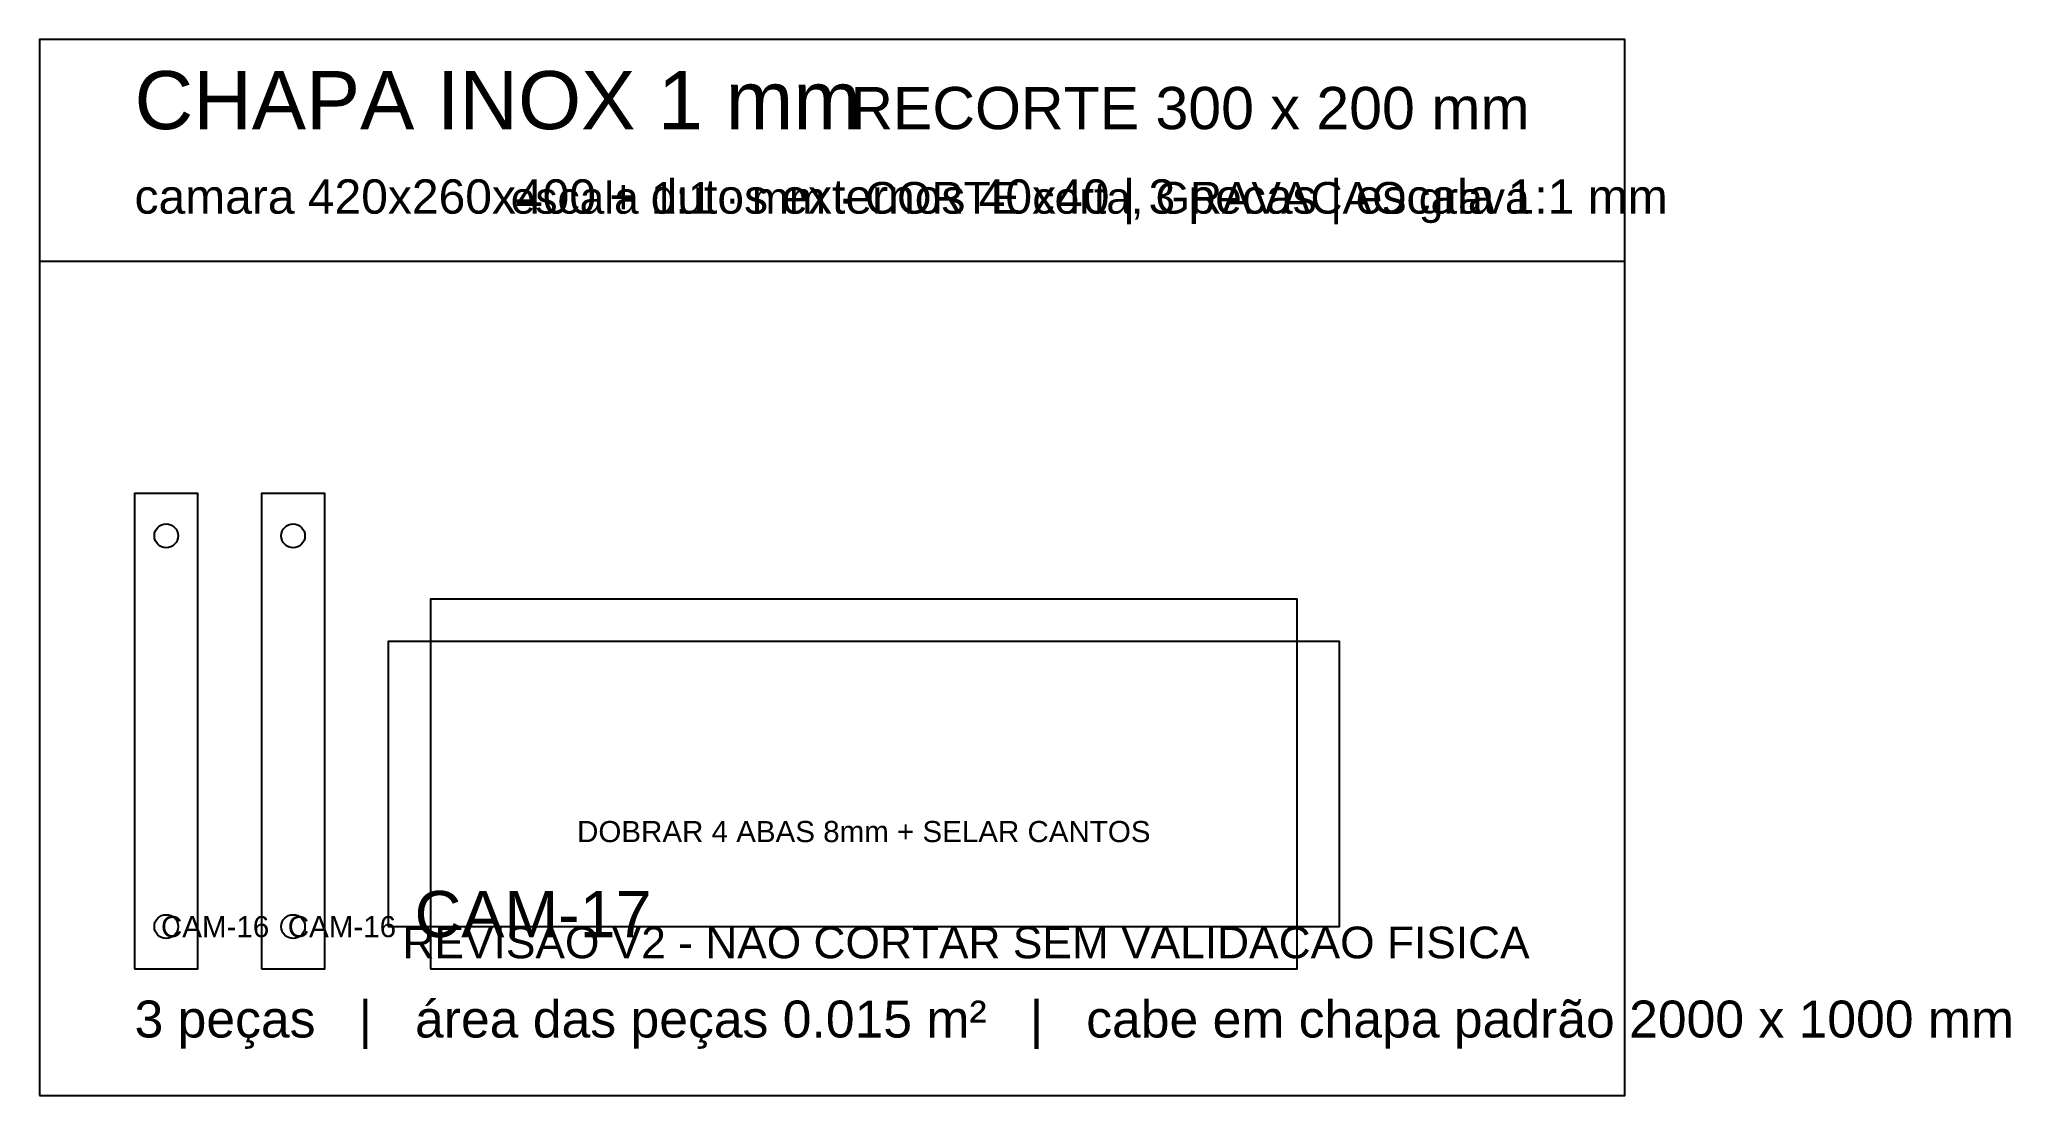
# Model space of a CAD drawing. Header units: millimetres. Extents: x 0 to 373, y 0 to 200.
import ezdxf
from ezdxf.enums import TextEntityAlignment as Align

# ---------------------------------------------------------------- set-up
doc = ezdxf.new("R2010")
doc.units = ezdxf.units.MM
for name, color, linetype in [('CORTE', 1, 'Continuous'), ('GRAVACAO', 3, 'Continuous'), ('MOLDURA', 8, 'Continuous'), ('TEXTO', 7, 'Continuous')]:
    doc.layers.add(name, color=color, linetype=linetype)
doc.styles.add('ARIAL', font='arial.ttf')

msp = doc.modelspace()

# ---------------------------------------------------------------- linework, layer by layer
at = {"layer": 'CORTE'}
for points in [[(18, 24), (30, 24), (30, 114), (18, 114)], [(42, 24), (54, 24), (54, 114), (42, 114)], [(74, 24), (238, 24), (238, 32), (246, 32), (246, 86), (238, 86), (238, 94), (74, 94), (74, 86), (66, 86), (66, 32), (74, 32)]]:
    msp.add_lwpolyline(points, close=True, dxfattribs=at)
for centre in [(24, 106), (48, 106), (24, 32), (48, 32)]:
    msp.add_circle(centre, 2.25, dxfattribs=at)
at = {"layer": 'GRAVACAO'}
msp.add_lwpolyline([(74, 32), (238, 32), (238, 86), (74, 86)], close=True, dxfattribs=at)
at = {"layer": 'MOLDURA'}
msp.add_line((0, 158), (300, 158), dxfattribs=at)
msp.add_lwpolyline([(0, 0), (300, 0), (300, 200), (0, 200)], close=True, dxfattribs=at)

# ---------------------------------------------------------------- texts
at = {"layer": 'GRAVACAO', "style": 'ARIAL'}
msp.add_text('DOBRAR 4 ABAS 8mm + SELAR CANTOS', height=4, dxfattribs=at).set_placement((156, 50), align=Align.MIDDLE_CENTER)
for s, height, p in [('CAM-17', 8.75, (71, 30)), ('CAM-16', 4, (23, 30)), ('CAM-16', 4, (47, 30))]:
    msp.add_text(s, height=height, dxfattribs=at).set_placement(p)
at = {"layer": 'TEXTO', "style": 'ARIAL'}
for s, height, p in [('CHAPA INOX 1 mm', 11, (18, 183)), ('camara 420x260x400 + dutos externos 40x40 | 3 pecas | escala 1:1 mm', 6.5, (18, 167)), ('3 peças   |   área das peças 0.015 m²   |   cabe em chapa padrão 2000 x 1000 mm', 7, (18, 11))]:
    msp.add_text(s, height=height, dxfattribs=at).set_placement(p)
for s, height, p in [('RECORTE 300 x 200 mm', 8, (282, 183)), ('escala 1:1 · mm · CORTE corta, GRAVACAO grava', 6, (282, 167)), ('REVISAO V2 - NAO CORTAR SEM VALIDACAO FISICA', 6, (282, 26))]:
    msp.add_text(s, height=height, dxfattribs=at).set_placement(p, align=Align.RIGHT)

doc.saveas('drawing.dxf')
